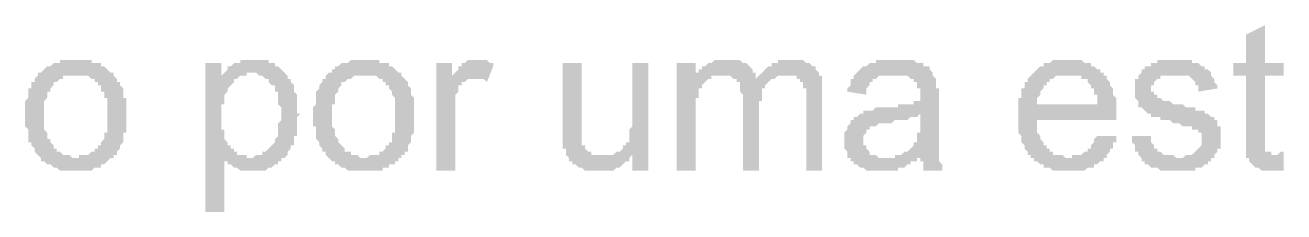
# Model space of a CAD drawing. Header units: millimetres. Extents: x 3949 to 6216, y -1987 to -943.
# Drawn here: x 5039.73 to 5059.16, y -1683.44 to -1680.56 of the extents above; entities that cross this region are included whole.
import ezdxf

# ---------------------------------------------------------------- set-up
doc = ezdxf.new("R2010")
doc.units = ezdxf.units.MM
doc.layers.add('PADRÃO DE ENTRADA', color=7, linetype='Continuous', lineweight=0)

msp = doc.modelspace()

# ---------------------------------------------------------------- hatches: boundary and pattern name
at = {"layer": 'PADRÃO DE ENTRADA', "transparency": 33554559}
for points in [[(5059.162, -1682.517), (5059.162, -1682.761), (5059.162, -1682.81), (5059.113, -1682.81), (5059.064, -1682.81), (5059.064, -1682.81), (5059.016, -1682.81), (5058.967, -1682.81), (5058.967, -1682.81), (5058.918, -1682.81), (5058.918, -1682.81), (5058.869, -1682.81), (5058.82, -1682.81), (5058.82, -1682.81), (5058.771, -1682.761), (5058.771, -1682.761), (5058.723, -1682.761), (5058.723, -1682.761), (5058.674, -1682.712), (5058.674, -1682.712), (5058.625, -1682.664), (5058.625, -1682.664), (5058.625, -1682.615), (5058.625, -1682.615), (5058.576, -1682.615), (5058.576, -1682.566), (5058.576, -1682.566), (5058.576, -1682.517), (5058.576, -1682.468), (5058.576, -1682.468), (5058.576, -1682.419), (5058.576, -1682.371), (5058.576, -1682.322), (5058.576, -1682.322), (5058.576, -1681.345), (5058.381, -1681.345), (5058.381, -1681.15), (5058.576, -1681.15), (5058.576, -1680.711), (5058.869, -1680.564), (5058.869, -1681.15), (5059.162, -1681.15), (5059.162, -1681.345), (5058.869, -1681.345), (5058.869, -1682.322), (5058.869, -1682.371), (5058.869, -1682.419), (5058.869, -1682.419), (5058.869, -1682.468), (5058.869, -1682.468), (5058.869, -1682.517), (5058.918, -1682.517), (5058.918, -1682.517), (5058.967, -1682.517), (5058.967, -1682.566), (5059.016, -1682.566), (5059.016, -1682.566), (5059.064, -1682.566), (5059.064, -1682.566), (5059.113, -1682.517), (5059.162, -1682.517)], [(5046.078, -1682.81), (5046.078, -1681.15), (5046.322, -1681.15), (5046.322, -1681.394), (5046.322, -1681.345), (5046.371, -1681.297), (5046.371, -1681.297), (5046.42, -1681.248), (5046.42, -1681.248), (5046.42, -1681.199), (5046.469, -1681.199), (5046.469, -1681.15), (5046.518, -1681.15), (5046.518, -1681.15), (5046.518, -1681.15), (5046.566, -1681.101), (5046.566, -1681.101), (5046.615, -1681.101), (5046.664, -1681.101), (5046.664, -1681.101), (5046.664, -1681.101), (5046.713, -1681.101), (5046.762, -1681.101), (5046.762, -1681.101), (5046.81, -1681.101), (5046.81, -1681.101), (5046.859, -1681.101), (5046.908, -1681.15), (5046.908, -1681.15), (5046.957, -1681.15), (5046.957, -1681.199), (5046.859, -1681.443), (5046.859, -1681.443), (5046.81, -1681.394), (5046.762, -1681.394), (5046.762, -1681.394), (5046.713, -1681.394), (5046.713, -1681.394), (5046.664, -1681.394), (5046.615, -1681.394), (5046.615, -1681.394), (5046.566, -1681.394), (5046.566, -1681.394), (5046.518, -1681.443), (5046.518, -1681.443), (5046.469, -1681.443), (5046.469, -1681.492), (5046.42, -1681.492), (5046.42, -1681.541), (5046.42, -1681.541), (5046.42, -1681.59), (5046.42, -1681.59), (5046.371, -1681.638), (5046.371, -1681.638), (5046.371, -1681.687), (5046.371, -1681.687), (5046.371, -1681.736), (5046.371, -1681.785), (5046.371, -1681.785), (5046.371, -1681.834), (5046.371, -1681.882), (5046.371, -1681.882), (5046.371, -1681.931), (5046.371, -1682.81)], [(5049.788, -1682.81), (5049.788, -1681.15), (5050.081, -1681.15), (5050.081, -1681.345), (5050.081, -1681.345), (5050.081, -1681.297), (5050.13, -1681.297), (5050.13, -1681.248), (5050.179, -1681.248), (5050.179, -1681.199), (5050.228, -1681.199), (5050.228, -1681.199), (5050.277, -1681.15), (5050.277, -1681.15), (5050.277, -1681.15), (5050.325, -1681.15), (5050.374, -1681.101), (5050.374, -1681.101), (5050.423, -1681.101), (5050.423, -1681.101), (5050.472, -1681.101), (5050.521, -1681.101), (5050.521, -1681.101), (5050.57, -1681.101), (5050.618, -1681.101), (5050.618, -1681.101), (5050.667, -1681.101), (5050.716, -1681.101), (5050.716, -1681.101), (5050.765, -1681.101), (5050.814, -1681.15), (5050.814, -1681.15), (5050.863, -1681.15), (5050.863, -1681.15), (5050.863, -1681.15), (5050.911, -1681.199), (5050.911, -1681.199), (5050.96, -1681.248), (5050.96, -1681.248), (5050.96, -1681.297), (5051.009, -1681.297), (5051.009, -1681.345), (5051.009, -1681.345), (5051.009, -1681.394), (5051.058, -1681.345), (5051.058, -1681.345), (5051.107, -1681.297), (5051.107, -1681.297), (5051.155, -1681.248), (5051.155, -1681.248), (5051.204, -1681.199), (5051.204, -1681.199), (5051.253, -1681.199), (5051.253, -1681.15), (5051.302, -1681.15), (5051.302, -1681.15), (5051.351, -1681.15), (5051.351, -1681.101), (5051.4, -1681.101), (5051.448, -1681.101), (5051.448, -1681.101), (5051.497, -1681.101), (5051.497, -1681.101), (5051.546, -1681.101), (5051.595, -1681.101), (5051.595, -1681.101), (5051.644, -1681.101), (5051.692, -1681.101), (5051.692, -1681.101), (5051.741, -1681.101), (5051.79, -1681.15), (5051.79, -1681.15), (5051.839, -1681.15), (5051.839, -1681.15), (5051.888, -1681.199), (5051.888, -1681.199), (5051.937, -1681.199), (5051.937, -1681.248), (5051.937, -1681.248), (5051.937, -1681.248), (5051.985, -1681.297), (5051.985, -1681.297), (5051.985, -1681.345), (5052.034, -1681.345), (5052.034, -1681.394), (5052.034, -1681.443), (5052.034, -1681.443), (5052.034, -1681.492), (5052.034, -1681.541), (5052.034, -1681.541), (5052.034, -1681.59), (5052.034, -1681.638), (5052.034, -1681.638), (5052.034, -1682.81), (5051.79, -1682.81), (5051.79, -1681.736), (5051.79, -1681.687), (5051.79, -1681.638), (5051.79, -1681.638), (5051.79, -1681.59), (5051.79, -1681.541), (5051.741, -1681.541), (5051.741, -1681.492), (5051.741, -1681.492), (5051.741, -1681.492), (5051.741, -1681.443), (5051.692, -1681.443), (5051.692, -1681.394), (5051.644, -1681.394), (5051.644, -1681.394), (5051.644, -1681.345), (5051.595, -1681.345), (5051.546, -1681.345), (5051.546, -1681.345), (5051.497, -1681.345), (5051.497, -1681.345), (5051.448, -1681.345), (5051.4, -1681.345), (5051.4, -1681.345), (5051.351, -1681.345), (5051.351, -1681.345), (5051.302, -1681.394), (5051.253, -1681.394), (5051.253, -1681.394), (5051.204, -1681.443), (5051.204, -1681.443), (5051.204, -1681.443), (5051.155, -1681.492), (5051.155, -1681.492), (5051.155, -1681.492), (5051.155, -1681.541), (5051.107, -1681.541), (5051.107, -1681.59), (5051.107, -1681.638), (5051.107, -1681.638), (5051.107, -1681.687), (5051.107, -1681.736), (5051.058, -1681.736), (5051.058, -1681.785), (5051.058, -1681.834), (5051.058, -1682.81), (5050.814, -1682.81), (5050.814, -1681.687), (5050.814, -1681.687), (5050.814, -1681.638), (5050.765, -1681.59), (5050.765, -1681.59), (5050.765, -1681.541), (5050.765, -1681.492), (5050.765, -1681.492), (5050.765, -1681.443), (5050.716, -1681.443), (5050.716, -1681.443), (5050.716, -1681.394), (5050.667, -1681.394), (5050.667, -1681.394), (5050.618, -1681.345), (5050.618, -1681.345), (5050.57, -1681.345), (5050.57, -1681.345), (5050.521, -1681.345), (5050.521, -1681.345), (5050.472, -1681.345), (5050.423, -1681.345), (5050.423, -1681.345), (5050.374, -1681.345), (5050.325, -1681.345), (5050.325, -1681.394), (5050.277, -1681.394), (5050.277, -1681.394), (5050.277, -1681.394), (5050.228, -1681.443), (5050.228, -1681.443), (5050.179, -1681.492), (5050.179, -1681.492), (5050.179, -1681.541), (5050.13, -1681.541), (5050.13, -1681.59), (5050.13, -1681.59), (5050.13, -1681.638), (5050.13, -1681.638), (5050.13, -1681.687), (5050.081, -1681.687), (5050.081, -1681.736), (5050.081, -1681.785), (5050.081, -1681.834), (5050.081, -1681.834), (5050.081, -1681.882), (5050.081, -1681.931), (5050.081, -1681.931), (5050.081, -1682.81)], [(5056.819, -1682.273), (5057.112, -1682.273), (5057.112, -1682.273), (5057.112, -1682.322), (5057.112, -1682.371), (5057.112, -1682.371), (5057.16, -1682.419), (5057.16, -1682.419), (5057.16, -1682.468), (5057.209, -1682.468), (5057.209, -1682.517), (5057.209, -1682.517), (5057.258, -1682.517), (5057.258, -1682.517), (5057.307, -1682.566), (5057.307, -1682.566), (5057.356, -1682.566), (5057.356, -1682.566), (5057.404, -1682.566), (5057.453, -1682.566), (5057.502, -1682.615), (5057.502, -1682.615), (5057.502, -1682.615), (5057.551, -1682.615), (5057.6, -1682.615), (5057.649, -1682.566), (5057.649, -1682.566), (5057.697, -1682.566), (5057.746, -1682.566), (5057.746, -1682.566), (5057.795, -1682.517), (5057.795, -1682.517), (5057.795, -1682.517), (5057.844, -1682.468), (5057.844, -1682.468), (5057.893, -1682.419), (5057.893, -1682.419), (5057.893, -1682.371), (5057.893, -1682.371), (5057.893, -1682.322), (5057.893, -1682.322), (5057.893, -1682.273), (5057.893, -1682.224), (5057.844, -1682.224), (5057.844, -1682.175), (5057.844, -1682.175), (5057.795, -1682.175), (5057.795, -1682.175), (5057.746, -1682.175), (5057.746, -1682.127), (5057.697, -1682.127), (5057.697, -1682.127), (5057.649, -1682.127), (5057.6, -1682.127), (5057.551, -1682.078), (5057.551, -1682.078), (5057.502, -1682.078), (5057.453, -1682.078), (5057.404, -1682.029), (5057.356, -1682.029), (5057.356, -1682.029), (5057.307, -1682.029), (5057.258, -1682.029), (5057.258, -1681.98), (5057.209, -1681.98), (5057.209, -1681.98), (5057.16, -1681.98), (5057.16, -1681.98), (5057.112, -1681.98), (5057.112, -1681.931), (5057.112, -1681.931), (5057.063, -1681.931), (5057.063, -1681.931), (5057.014, -1681.882), (5057.014, -1681.882), (5056.965, -1681.834), (5056.965, -1681.834), (5056.916, -1681.834), (5056.916, -1681.785), (5056.916, -1681.785), (5056.916, -1681.736), (5056.867, -1681.687), (5056.867, -1681.687), (5056.867, -1681.638), (5056.867, -1681.59), (5056.867, -1681.59), (5056.867, -1681.59), (5056.867, -1681.541), (5056.867, -1681.492), (5056.867, -1681.492), (5056.867, -1681.443), (5056.867, -1681.394), (5056.916, -1681.394), (5056.916, -1681.345), (5056.916, -1681.345), (5056.965, -1681.297), (5056.965, -1681.297), (5056.965, -1681.248), (5057.014, -1681.248), (5057.014, -1681.199), (5057.063, -1681.199), (5057.063, -1681.199), (5057.112, -1681.199), (5057.112, -1681.15), (5057.16, -1681.15), (5057.209, -1681.15), (5057.209, -1681.15), (5057.209, -1681.101), (5057.258, -1681.101), (5057.307, -1681.101), (5057.307, -1681.101), (5057.356, -1681.101), (5057.404, -1681.101), (5057.404, -1681.101), (5057.453, -1681.101), (5057.453, -1681.101), (5057.502, -1681.101), (5057.551, -1681.101), (5057.551, -1681.101), (5057.6, -1681.101), (5057.649, -1681.101), (5057.649, -1681.101), (5057.697, -1681.101), (5057.746, -1681.101), (5057.746, -1681.15), (5057.795, -1681.15), (5057.795, -1681.15), (5057.844, -1681.15), (5057.893, -1681.199), (5057.893, -1681.199), (5057.941, -1681.199), (5057.941, -1681.248), (5057.99, -1681.248), (5057.99, -1681.248), (5058.039, -1681.297), (5058.039, -1681.297), (5058.039, -1681.345), (5058.039, -1681.345), (5058.088, -1681.394), (5058.088, -1681.394), (5058.088, -1681.443), (5058.088, -1681.443), (5058.137, -1681.492), (5058.137, -1681.541), (5058.137, -1681.541), (5057.844, -1681.59), (5057.844, -1681.541), (5057.844, -1681.541), (5057.844, -1681.492), (5057.795, -1681.492), (5057.795, -1681.443), (5057.795, -1681.443), (5057.746, -1681.394), (5057.746, -1681.394), (5057.746, -1681.394), (5057.697, -1681.345), (5057.697, -1681.345), (5057.649, -1681.345), (5057.6, -1681.345), (5057.6, -1681.345), (5057.551, -1681.345), (5057.502, -1681.345), (5057.502, -1681.345), (5057.453, -1681.345), (5057.404, -1681.345), (5057.356, -1681.345), (5057.356, -1681.345), (5057.307, -1681.345), (5057.307, -1681.345), (5057.258, -1681.345), (5057.258, -1681.394), (5057.209, -1681.394), (5057.209, -1681.394), (5057.209, -1681.394), (5057.16, -1681.443), (5057.16, -1681.443), (5057.16, -1681.492), (5057.112, -1681.492), (5057.112, -1681.541), (5057.112, -1681.59), (5057.16, -1681.59), (5057.16, -1681.638), (5057.16, -1681.638), (5057.209, -1681.638), (5057.209, -1681.687), (5057.258, -1681.687), (5057.258, -1681.687), (5057.258, -1681.687), (5057.307, -1681.736), (5057.307, -1681.736), (5057.307, -1681.736), (5057.356, -1681.736), (5057.404, -1681.736), (5057.404, -1681.736), (5057.453, -1681.785), (5057.502, -1681.785), (5057.502, -1681.785), (5057.551, -1681.785), (5057.6, -1681.785), (5057.649, -1681.834), (5057.697, -1681.834), (5057.697, -1681.834), (5057.746, -1681.834), (5057.795, -1681.834), (5057.795, -1681.882), (5057.844, -1681.882), (5057.844, -1681.882), (5057.893, -1681.882), (5057.893, -1681.882), (5057.941, -1681.882), (5057.941, -1681.931), (5057.99, -1681.931), (5057.99, -1681.931), (5058.039, -1681.98), (5058.039, -1681.98), (5058.088, -1681.98), (5058.088, -1682.029), (5058.137, -1682.029), (5058.137, -1682.078), (5058.137, -1682.078), (5058.137, -1682.127), (5058.186, -1682.127), (5058.186, -1682.175), (5058.186, -1682.175), (5058.186, -1682.224), (5058.186, -1682.273), (5058.186, -1682.322), (5058.186, -1682.322), (5058.186, -1682.322), (5058.186, -1682.371), (5058.186, -1682.371), (5058.186, -1682.419), (5058.186, -1682.468), (5058.137, -1682.468), (5058.137, -1682.517), (5058.137, -1682.517), (5058.088, -1682.566), (5058.088, -1682.566), (5058.088, -1682.615), (5058.039, -1682.615), (5058.039, -1682.664), (5057.99, -1682.664), (5057.99, -1682.712), (5057.941, -1682.712), (5057.941, -1682.712), (5057.893, -1682.761), (5057.893, -1682.761), (5057.844, -1682.761), (5057.795, -1682.761), (5057.795, -1682.81), (5057.746, -1682.81), (5057.746, -1682.81), (5057.697, -1682.81), (5057.649, -1682.81), (5057.649, -1682.81), (5057.6, -1682.81), (5057.551, -1682.81), (5057.551, -1682.81), (5057.502, -1682.81), (5057.502, -1682.81), (5057.453, -1682.81), (5057.404, -1682.81), (5057.356, -1682.81), (5057.356, -1682.81), (5057.307, -1682.81), (5057.258, -1682.81), (5057.258, -1682.81), (5057.209, -1682.761), (5057.209, -1682.761), (5057.16, -1682.761), (5057.112, -1682.761), (5057.112, -1682.761), (5057.063, -1682.712), (5057.063, -1682.712), (5057.063, -1682.712), (5057.014, -1682.712), (5057.014, -1682.664), (5056.965, -1682.664), (5056.965, -1682.615), (5056.965, -1682.615), (5056.916, -1682.566), (5056.916, -1682.566), (5056.916, -1682.517), (5056.867, -1682.517), (5056.867, -1682.468), (5056.867, -1682.468), (5056.867, -1682.419), (5056.819, -1682.371), (5056.819, -1682.371), (5056.819, -1682.322), (5056.819, -1682.273)], [(5049.105, -1682.81), (5049.105, -1682.566), (5049.105, -1682.566), (5049.056, -1682.615), (5049.056, -1682.615), (5049.056, -1682.664), (5049.007, -1682.664), (5049.007, -1682.664), (5048.959, -1682.712), (5048.959, -1682.712), (5048.91, -1682.761), (5048.91, -1682.761), (5048.861, -1682.761), (5048.861, -1682.761), (5048.812, -1682.81), (5048.763, -1682.81), (5048.763, -1682.81), (5048.714, -1682.81), (5048.714, -1682.81), (5048.666, -1682.81), (5048.617, -1682.81), (5048.617, -1682.81), (5048.568, -1682.81), (5048.568, -1682.81), (5048.519, -1682.81), (5048.47, -1682.81), (5048.47, -1682.81), (5048.422, -1682.81), (5048.422, -1682.81), (5048.373, -1682.81), (5048.324, -1682.761), (5048.324, -1682.761), (5048.275, -1682.761), (5048.275, -1682.761), (5048.226, -1682.712), (5048.177, -1682.712), (5048.177, -1682.664), (5048.177, -1682.664), (5048.129, -1682.664), (5048.129, -1682.615), (5048.129, -1682.615), (5048.08, -1682.566), (5048.08, -1682.566), (5048.08, -1682.517), (5048.08, -1682.468), (5048.031, -1682.468), (5048.031, -1682.419), (5048.031, -1682.419), (5048.031, -1682.419), (5048.031, -1682.371), (5048.031, -1682.322), (5048.031, -1682.322), (5048.031, -1682.273), (5048.031, -1682.224), (5048.031, -1682.224), (5048.031, -1682.175), (5048.031, -1682.175), (5048.031, -1681.15), (5048.324, -1681.15), (5048.324, -1682.029), (5048.324, -1682.078), (5048.324, -1682.127), (5048.324, -1682.175), (5048.324, -1682.224), (5048.324, -1682.224), (5048.324, -1682.273), (5048.324, -1682.322), (5048.324, -1682.322), (5048.324, -1682.322), (5048.324, -1682.322), (5048.324, -1682.371), (5048.324, -1682.419), (5048.373, -1682.419), (5048.373, -1682.468), (5048.373, -1682.468), (5048.422, -1682.517), (5048.422, -1682.517), (5048.47, -1682.517), (5048.47, -1682.566), (5048.519, -1682.566), (5048.519, -1682.566), (5048.568, -1682.566), (5048.617, -1682.566), (5048.617, -1682.566), (5048.666, -1682.566), (5048.666, -1682.566), (5048.714, -1682.566), (5048.763, -1682.566), (5048.763, -1682.566), (5048.812, -1682.566), (5048.812, -1682.566), (5048.861, -1682.517), (5048.861, -1682.517), (5048.91, -1682.517), (5048.959, -1682.468), (5048.959, -1682.468), (5048.959, -1682.419), (5049.007, -1682.419), (5049.007, -1682.371), (5049.056, -1682.371), (5049.056, -1682.322), (5049.056, -1682.322), (5049.056, -1682.273), (5049.056, -1682.273), (5049.056, -1682.224), (5049.056, -1682.224), (5049.056, -1682.175), (5049.105, -1682.127), (5049.105, -1682.127), (5049.105, -1682.078), (5049.105, -1682.029), (5049.105, -1682.029), (5049.105, -1681.15), (5049.349, -1681.15), (5049.349, -1682.81)]]:
    msp.add_hatch(color=7, dxfattribs=at).paths.add_polyline_path(points)
h = msp.add_hatch(color=7, dxfattribs=at)
h.paths.add_polyline_path([(5039.731, -1681.98), (5039.731, -1681.931), (5039.731, -1681.882), (5039.731, -1681.834), (5039.731, -1681.834), (5039.731, -1681.785), (5039.731, -1681.736), (5039.78, -1681.687), (5039.78, -1681.687), (5039.78, -1681.638), (5039.78, -1681.638), (5039.78, -1681.59), (5039.78, -1681.541), (5039.829, -1681.541), (5039.829, -1681.492), (5039.829, -1681.492), (5039.829, -1681.443), (5039.878, -1681.443), (5039.878, -1681.394), (5039.878, -1681.394), (5039.927, -1681.345), (5039.927, -1681.345), (5039.927, -1681.297), (5039.976, -1681.297), (5039.976, -1681.297), (5039.976, -1681.297), (5040.024, -1681.248), (5040.024, -1681.248), (5040.073, -1681.199), (5040.073, -1681.199), (5040.122, -1681.199), (5040.171, -1681.15), (5040.171, -1681.15), (5040.22, -1681.15), (5040.22, -1681.15), (5040.268, -1681.15), (5040.268, -1681.101), (5040.317, -1681.101), (5040.366, -1681.101), (5040.366, -1681.101), (5040.415, -1681.101), (5040.464, -1681.101), (5040.464, -1681.101), (5040.513, -1681.101), (5040.513, -1681.101), (5040.561, -1681.101), (5040.561, -1681.101), (5040.61, -1681.101), (5040.659, -1681.101), (5040.659, -1681.101), (5040.708, -1681.101), (5040.757, -1681.101), (5040.757, -1681.15), (5040.806, -1681.15), (5040.854, -1681.15), (5040.854, -1681.15), (5040.903, -1681.15), (5040.903, -1681.199), (5040.952, -1681.199), (5040.952, -1681.199), (5041.001, -1681.248), (5041.001, -1681.248), (5041.05, -1681.297), (5041.05, -1681.297), (5041.098, -1681.297), (5041.098, -1681.345), (5041.098, -1681.345), (5041.147, -1681.394), (5041.147, -1681.394), (5041.147, -1681.443), (5041.196, -1681.443), (5041.196, -1681.492), (5041.196, -1681.492), (5041.245, -1681.541), (5041.245, -1681.541), (5041.245, -1681.59), (5041.245, -1681.638), (5041.245, -1681.638), (5041.245, -1681.687), (5041.294, -1681.687), (5041.294, -1681.736), (5041.294, -1681.785), (5041.294, -1681.785), (5041.294, -1681.834), (5041.294, -1681.882), (5041.294, -1681.931), (5041.294, -1681.931), (5041.294, -1681.98), (5041.294, -1682.029), (5041.294, -1682.029), (5041.294, -1682.078), (5041.294, -1682.127), (5041.294, -1682.175), (5041.294, -1682.175), (5041.294, -1682.224), (5041.245, -1682.224), (5041.245, -1682.273), (5041.245, -1682.322), (5041.245, -1682.322), (5041.245, -1682.371), (5041.245, -1682.371), (5041.196, -1682.419), (5041.196, -1682.419), (5041.196, -1682.419), (5041.196, -1682.468), (5041.147, -1682.517), (5041.147, -1682.517), (5041.147, -1682.566), (5041.098, -1682.566), (5041.098, -1682.615), (5041.05, -1682.615), (5041.05, -1682.615), (5041.001, -1682.664), (5041.001, -1682.664), (5040.952, -1682.712), (5040.952, -1682.712), (5040.903, -1682.712), (5040.903, -1682.761), (5040.854, -1682.761), (5040.854, -1682.761), (5040.806, -1682.761), (5040.757, -1682.81), (5040.757, -1682.81), (5040.708, -1682.81), (5040.659, -1682.81), (5040.659, -1682.81), (5040.61, -1682.81), (5040.61, -1682.81), (5040.561, -1682.81), (5040.513, -1682.81), (5040.513, -1682.81), (5040.464, -1682.81), (5040.464, -1682.81), (5040.415, -1682.81), (5040.366, -1682.81), (5040.366, -1682.81), (5040.317, -1682.81), (5040.268, -1682.81), (5040.268, -1682.81), (5040.22, -1682.761), (5040.22, -1682.761), (5040.171, -1682.761), (5040.171, -1682.761), (5040.122, -1682.712), (5040.073, -1682.712), (5040.073, -1682.712), (5040.024, -1682.664), (5040.024, -1682.664), (5039.976, -1682.664), (5039.976, -1682.615), (5039.976, -1682.615), (5039.927, -1682.566), (5039.927, -1682.566), (5039.878, -1682.517), (5039.878, -1682.517), (5039.878, -1682.468), (5039.878, -1682.468), (5039.829, -1682.419), (5039.829, -1682.419), (5039.829, -1682.371), (5039.78, -1682.371), (5039.78, -1682.322), (5039.78, -1682.322), (5039.78, -1682.273), (5039.78, -1682.224), (5039.78, -1682.224), (5039.78, -1682.175), (5039.731, -1682.127), (5039.731, -1682.127), (5039.731, -1682.078), (5039.731, -1682.029), (5039.731, -1682.029), (5039.731, -1681.98), (5039.731, -1681.98)], flags=0)
h.paths.add_polyline_path([(5040.024, -1681.98), (5040.024, -1681.98), (5040.024, -1682.029), (5040.024, -1682.078), (5040.024, -1682.127), (5040.024, -1682.127), (5040.024, -1682.175), (5040.073, -1682.224), (5040.073, -1682.224), (5040.073, -1682.273), (5040.073, -1682.273), (5040.073, -1682.322), (5040.122, -1682.322), (5040.122, -1682.371), (5040.122, -1682.371), (5040.171, -1682.419), (5040.171, -1682.419), (5040.171, -1682.419), (5040.171, -1682.468), (5040.22, -1682.468), (5040.22, -1682.517), (5040.268, -1682.517), (5040.268, -1682.517), (5040.317, -1682.566), (5040.317, -1682.566), (5040.366, -1682.566), (5040.415, -1682.566), (5040.415, -1682.566), (5040.464, -1682.615), (5040.513, -1682.615), (5040.513, -1682.615), (5040.561, -1682.615), (5040.561, -1682.566), (5040.61, -1682.566), (5040.659, -1682.566), (5040.659, -1682.566), (5040.708, -1682.566), (5040.708, -1682.566), (5040.757, -1682.517), (5040.757, -1682.517), (5040.806, -1682.517), (5040.806, -1682.468), (5040.854, -1682.468), (5040.854, -1682.419), (5040.903, -1682.419), (5040.903, -1682.371), (5040.903, -1682.371), (5040.903, -1682.371), (5040.952, -1682.322), (5040.952, -1682.273), (5040.952, -1682.273), (5040.952, -1682.224), (5041.001, -1682.224), (5041.001, -1682.175), (5041.001, -1682.127), (5041.001, -1682.127), (5041.001, -1682.078), (5041.001, -1682.029), (5041.001, -1681.98), (5041.001, -1681.98), (5041.001, -1681.931), (5041.001, -1681.931), (5041.001, -1681.882), (5041.001, -1681.834), (5041.001, -1681.785), (5041.001, -1681.785), (5041.001, -1681.736), (5041.001, -1681.687), (5040.952, -1681.687), (5040.952, -1681.638), (5040.952, -1681.638), (5040.952, -1681.59), (5040.903, -1681.59), (5040.903, -1681.541), (5040.903, -1681.541), (5040.903, -1681.492), (5040.854, -1681.492), (5040.854, -1681.443), (5040.806, -1681.443), (5040.806, -1681.394), (5040.757, -1681.394), (5040.757, -1681.394), (5040.708, -1681.345), (5040.708, -1681.345), (5040.659, -1681.345), (5040.61, -1681.345), (5040.61, -1681.345), (5040.561, -1681.345), (5040.561, -1681.345), (5040.513, -1681.345), (5040.464, -1681.345), (5040.464, -1681.345), (5040.415, -1681.345), (5040.415, -1681.345), (5040.366, -1681.345), (5040.317, -1681.345), (5040.317, -1681.394), (5040.268, -1681.394), (5040.268, -1681.394), (5040.22, -1681.443), (5040.22, -1681.443), (5040.171, -1681.443), (5040.171, -1681.492), (5040.171, -1681.492), (5040.122, -1681.541), (5040.122, -1681.541), (5040.122, -1681.59), (5040.073, -1681.59), (5040.073, -1681.638), (5040.073, -1681.638), (5040.073, -1681.687), (5040.073, -1681.687), (5040.024, -1681.736), (5040.024, -1681.785), (5040.024, -1681.785), (5040.024, -1681.834), (5040.024, -1681.882), (5040.024, -1681.931), (5040.024, -1681.931), (5040.024, -1681.98)], flags=0)
h = msp.add_hatch(color=7, dxfattribs=at)
h.paths.add_polyline_path([(5042.514, -1683.445), (5042.514, -1681.15), (5042.758, -1681.15), (5042.758, -1681.345), (5042.807, -1681.297), (5042.807, -1681.297), (5042.856, -1681.248), (5042.856, -1681.248), (5042.856, -1681.199), (5042.905, -1681.199), (5042.905, -1681.199), (5042.954, -1681.15), (5042.954, -1681.15), (5043.002, -1681.15), (5043.051, -1681.15), (5043.051, -1681.101), (5043.1, -1681.101), (5043.1, -1681.101), (5043.149, -1681.101), (5043.198, -1681.101), (5043.198, -1681.101), (5043.247, -1681.101), (5043.247, -1681.101), (5043.295, -1681.101), (5043.295, -1681.101), (5043.344, -1681.101), (5043.393, -1681.101), (5043.393, -1681.101), (5043.442, -1681.101), (5043.491, -1681.101), (5043.491, -1681.15), (5043.539, -1681.15), (5043.539, -1681.15), (5043.588, -1681.15), (5043.588, -1681.199), (5043.637, -1681.199), (5043.637, -1681.199), (5043.686, -1681.248), (5043.686, -1681.248), (5043.735, -1681.297), (5043.735, -1681.297), (5043.784, -1681.345), (5043.784, -1681.345), (5043.784, -1681.394), (5043.832, -1681.394), (5043.832, -1681.443), (5043.832, -1681.443), (5043.881, -1681.492), (5043.881, -1681.492), (5043.881, -1681.541), (5043.881, -1681.59), (5043.881, -1681.59), (5043.93, -1681.638), (5043.93, -1681.638), (5043.93, -1681.687), (5043.93, -1681.736), (5043.93, -1681.736), (5043.93, -1681.785), (5043.93, -1681.834), (5043.93, -1681.834), (5043.93, -1681.882), (5043.93, -1681.931), (5043.979, -1681.931), (5043.979, -1681.931), (5043.93, -1681.98), (5043.93, -1682.029), (5043.93, -1682.029), (5043.93, -1682.078), (5043.93, -1682.127), (5043.93, -1682.127), (5043.93, -1682.175), (5043.93, -1682.224), (5043.93, -1682.224), (5043.93, -1682.273), (5043.881, -1682.273), (5043.881, -1682.322), (5043.881, -1682.371), (5043.881, -1682.371), (5043.881, -1682.419), (5043.832, -1682.419), (5043.832, -1682.468), (5043.832, -1682.468), (5043.784, -1682.517), (5043.784, -1682.566), (5043.784, -1682.566), (5043.735, -1682.615), (5043.735, -1682.615), (5043.686, -1682.615), (5043.686, -1682.664), (5043.637, -1682.664), (5043.637, -1682.712), (5043.588, -1682.712), (5043.588, -1682.712), (5043.588, -1682.712), (5043.539, -1682.761), (5043.491, -1682.761), (5043.491, -1682.761), (5043.442, -1682.81), (5043.442, -1682.81), (5043.393, -1682.81), (5043.344, -1682.81), (5043.344, -1682.81), (5043.295, -1682.81), (5043.247, -1682.81), (5043.247, -1682.81), (5043.247, -1682.81), (5043.198, -1682.81), (5043.149, -1682.81), (5043.149, -1682.81), (5043.1, -1682.81), (5043.051, -1682.81), (5043.051, -1682.81), (5043.002, -1682.761), (5043.002, -1682.761), (5043.002, -1682.761), (5042.954, -1682.761), (5042.905, -1682.712), (5042.905, -1682.712), (5042.856, -1682.712), (5042.856, -1682.664), (5042.807, -1682.664), (5042.807, -1682.615), (5042.807, -1682.615), (5042.807, -1683.445)], flags=0)
h.paths.add_polyline_path([(5042.758, -1681.98), (5042.758, -1682.029), (5042.758, -1682.029), (5042.758, -1682.078), (5042.758, -1682.127), (5042.758, -1682.175), (5042.807, -1682.175), (5042.807, -1682.224), (5042.807, -1682.224), (5042.807, -1682.273), (5042.807, -1682.322), (5042.807, -1682.322), (5042.856, -1682.371), (5042.856, -1682.371), (5042.856, -1682.419), (5042.905, -1682.419), (5042.905, -1682.419), (5042.905, -1682.468), (5042.954, -1682.468), (5042.954, -1682.517), (5043.002, -1682.517), (5043.002, -1682.566), (5043.051, -1682.566), (5043.051, -1682.566), (5043.1, -1682.566), (5043.149, -1682.566), (5043.149, -1682.615), (5043.198, -1682.615), (5043.198, -1682.615), (5043.247, -1682.615), (5043.295, -1682.566), (5043.295, -1682.566), (5043.344, -1682.566), (5043.344, -1682.566), (5043.393, -1682.566), (5043.393, -1682.517), (5043.442, -1682.517), (5043.442, -1682.517), (5043.491, -1682.468), (5043.491, -1682.468), (5043.539, -1682.419), (5043.539, -1682.419), (5043.588, -1682.371), (5043.588, -1682.371), (5043.588, -1682.371), (5043.588, -1682.322), (5043.637, -1682.273), (5043.637, -1682.273), (5043.637, -1682.224), (5043.637, -1682.224), (5043.637, -1682.175), (5043.637, -1682.127), (5043.637, -1682.127), (5043.637, -1682.078), (5043.686, -1682.029), (5043.686, -1681.98), (5043.686, -1681.98), (5043.686, -1681.931), (5043.686, -1681.882), (5043.686, -1681.882), (5043.686, -1681.834), (5043.637, -1681.785), (5043.637, -1681.785), (5043.637, -1681.736), (5043.637, -1681.687), (5043.637, -1681.687), (5043.637, -1681.638), (5043.637, -1681.59), (5043.588, -1681.59), (5043.588, -1681.541), (5043.588, -1681.541), (5043.588, -1681.492), (5043.539, -1681.492), (5043.539, -1681.492), (5043.491, -1681.443), (5043.491, -1681.443), (5043.491, -1681.394), (5043.442, -1681.394), (5043.393, -1681.345), (5043.393, -1681.345), (5043.344, -1681.345), (5043.344, -1681.345), (5043.295, -1681.297), (5043.295, -1681.297), (5043.247, -1681.297), (5043.247, -1681.297), (5043.198, -1681.297), (5043.149, -1681.297), (5043.149, -1681.345), (5043.1, -1681.345), (5043.1, -1681.345), (5043.051, -1681.345), (5043.051, -1681.345), (5043.002, -1681.394), (5042.954, -1681.394), (5042.954, -1681.443), (5042.954, -1681.443), (5042.905, -1681.492), (5042.905, -1681.492), (5042.856, -1681.541), (5042.856, -1681.541), (5042.856, -1681.59), (5042.856, -1681.59), (5042.807, -1681.638), (5042.807, -1681.638), (5042.807, -1681.687), (5042.807, -1681.687), (5042.807, -1681.736), (5042.807, -1681.785), (5042.758, -1681.785), (5042.758, -1681.834), (5042.758, -1681.882), (5042.758, -1681.931), (5042.758, -1681.931), (5042.758, -1681.98)], flags=0)
h = msp.add_hatch(color=7, dxfattribs=at)
h.paths.add_polyline_path([(5044.174, -1681.98), (5044.174, -1681.931), (5044.174, -1681.882), (5044.174, -1681.834), (5044.174, -1681.834), (5044.223, -1681.785), (5044.223, -1681.736), (5044.223, -1681.687), (5044.223, -1681.687), (5044.223, -1681.638), (5044.223, -1681.638), (5044.223, -1681.59), (5044.272, -1681.541), (5044.272, -1681.541), (5044.272, -1681.492), (5044.272, -1681.492), (5044.321, -1681.443), (5044.321, -1681.443), (5044.321, -1681.394), (5044.369, -1681.394), (5044.369, -1681.345), (5044.369, -1681.345), (5044.418, -1681.297), (5044.418, -1681.297), (5044.418, -1681.297), (5044.467, -1681.297), (5044.467, -1681.248), (5044.516, -1681.248), (5044.516, -1681.199), (5044.565, -1681.199), (5044.565, -1681.199), (5044.614, -1681.15), (5044.614, -1681.15), (5044.662, -1681.15), (5044.662, -1681.15), (5044.711, -1681.15), (5044.76, -1681.101), (5044.76, -1681.101), (5044.809, -1681.101), (5044.858, -1681.101), (5044.858, -1681.101), (5044.906, -1681.101), (5044.955, -1681.101), (5044.955, -1681.101), (5044.955, -1681.101), (5045.004, -1681.101), (5045.053, -1681.101), (5045.053, -1681.101), (5045.102, -1681.101), (5045.151, -1681.101), (5045.151, -1681.101), (5045.199, -1681.101), (5045.199, -1681.15), (5045.248, -1681.15), (5045.297, -1681.15), (5045.297, -1681.15), (5045.346, -1681.15), (5045.346, -1681.199), (5045.395, -1681.199), (5045.395, -1681.199), (5045.443, -1681.248), (5045.443, -1681.248), (5045.492, -1681.297), (5045.492, -1681.297), (5045.541, -1681.297), (5045.541, -1681.345), (5045.541, -1681.345), (5045.59, -1681.394), (5045.59, -1681.394), (5045.639, -1681.443), (5045.639, -1681.443), (5045.639, -1681.492), (5045.639, -1681.492), (5045.688, -1681.541), (5045.688, -1681.541), (5045.688, -1681.59), (5045.688, -1681.638), (5045.688, -1681.638), (5045.736, -1681.687), (5045.736, -1681.687), (5045.736, -1681.736), (5045.736, -1681.785), (5045.736, -1681.785), (5045.736, -1681.834), (5045.736, -1681.882), (5045.736, -1681.931), (5045.736, -1681.931), (5045.736, -1681.98), (5045.736, -1682.029), (5045.736, -1682.029), (5045.736, -1682.078), (5045.736, -1682.127), (5045.736, -1682.175), (5045.736, -1682.175), (5045.736, -1682.224), (5045.736, -1682.224), (5045.688, -1682.273), (5045.688, -1682.322), (5045.688, -1682.322), (5045.688, -1682.371), (5045.688, -1682.371), (5045.639, -1682.419), (5045.639, -1682.419), (5045.639, -1682.419), (5045.639, -1682.468), (5045.639, -1682.517), (5045.59, -1682.517), (5045.59, -1682.566), (5045.541, -1682.566), (5045.541, -1682.615), (5045.541, -1682.615), (5045.492, -1682.615), (5045.492, -1682.664), (5045.443, -1682.664), (5045.443, -1682.712), (5045.395, -1682.712), (5045.346, -1682.712), (5045.346, -1682.761), (5045.297, -1682.761), (5045.297, -1682.761), (5045.248, -1682.761), (5045.248, -1682.81), (5045.199, -1682.81), (5045.151, -1682.81), (5045.151, -1682.81), (5045.102, -1682.81), (5045.053, -1682.81), (5045.053, -1682.81), (5045.004, -1682.81), (5044.955, -1682.81), (5044.955, -1682.81), (5044.955, -1682.81), (5044.906, -1682.81), (5044.858, -1682.81), (5044.809, -1682.81), (5044.809, -1682.81), (5044.76, -1682.81), (5044.76, -1682.81), (5044.711, -1682.81), (5044.662, -1682.761), (5044.662, -1682.761), (5044.614, -1682.761), (5044.614, -1682.761), (5044.565, -1682.712), (5044.565, -1682.712), (5044.516, -1682.712), (5044.516, -1682.664), (5044.467, -1682.664), (5044.467, -1682.664), (5044.418, -1682.615), (5044.418, -1682.615), (5044.369, -1682.566), (5044.369, -1682.566), (5044.369, -1682.517), (5044.321, -1682.517), (5044.321, -1682.468), (5044.321, -1682.468), (5044.272, -1682.419), (5044.272, -1682.419), (5044.272, -1682.371), (5044.272, -1682.371), (5044.223, -1682.322), (5044.223, -1682.322), (5044.223, -1682.273), (5044.223, -1682.224), (5044.223, -1682.224), (5044.223, -1682.175), (5044.223, -1682.127), (5044.174, -1682.127), (5044.174, -1682.078), (5044.174, -1682.029), (5044.174, -1682.029), (5044.174, -1681.98), (5044.174, -1681.98)], flags=0)
h.paths.add_polyline_path([(5044.467, -1681.98), (5044.467, -1681.98), (5044.467, -1682.029), (5044.467, -1682.078), (5044.467, -1682.127), (5044.467, -1682.127), (5044.516, -1682.175), (5044.516, -1682.224), (5044.516, -1682.224), (5044.516, -1682.273), (5044.516, -1682.273), (5044.565, -1682.322), (5044.565, -1682.322), (5044.565, -1682.371), (5044.565, -1682.371), (5044.614, -1682.419), (5044.614, -1682.419), (5044.614, -1682.419), (5044.662, -1682.468), (5044.662, -1682.468), (5044.662, -1682.517), (5044.711, -1682.517), (5044.76, -1682.517), (5044.76, -1682.566), (5044.809, -1682.566), (5044.809, -1682.566), (5044.858, -1682.566), (5044.858, -1682.566), (5044.906, -1682.615), (5044.955, -1682.615), (5044.955, -1682.615), (5045.004, -1682.615), (5045.053, -1682.566), (5045.053, -1682.566), (5045.102, -1682.566), (5045.102, -1682.566), (5045.151, -1682.566), (5045.199, -1682.566), (5045.199, -1682.517), (5045.248, -1682.517), (5045.248, -1682.517), (5045.297, -1682.468), (5045.297, -1682.468), (5045.297, -1682.419), (5045.346, -1682.419), (5045.346, -1682.371), (5045.346, -1682.371), (5045.395, -1682.371), (5045.395, -1682.322), (5045.395, -1682.273), (5045.395, -1682.273), (5045.395, -1682.224), (5045.443, -1682.224), (5045.443, -1682.175), (5045.443, -1682.127), (5045.443, -1682.127), (5045.443, -1682.078), (5045.443, -1682.029), (5045.443, -1681.98), (5045.443, -1681.98), (5045.443, -1681.931), (5045.443, -1681.931), (5045.443, -1681.882), (5045.443, -1681.834), (5045.443, -1681.785), (5045.443, -1681.785), (5045.443, -1681.736), (5045.443, -1681.687), (5045.443, -1681.687), (5045.395, -1681.638), (5045.395, -1681.638), (5045.395, -1681.59), (5045.395, -1681.59), (5045.346, -1681.541), (5045.346, -1681.541), (5045.346, -1681.492), (5045.297, -1681.492), (5045.297, -1681.443), (5045.248, -1681.443), (5045.248, -1681.394), (5045.199, -1681.394), (5045.199, -1681.394), (5045.151, -1681.345), (5045.151, -1681.345), (5045.102, -1681.345), (5045.102, -1681.345), (5045.053, -1681.345), (5045.004, -1681.345), (5045.004, -1681.345), (5044.955, -1681.345), (5044.955, -1681.345), (5044.906, -1681.345), (5044.858, -1681.345), (5044.858, -1681.345), (5044.809, -1681.345), (5044.809, -1681.345), (5044.76, -1681.394), (5044.711, -1681.394), (5044.711, -1681.394), (5044.662, -1681.443), (5044.662, -1681.443), (5044.614, -1681.443), (5044.614, -1681.492), (5044.614, -1681.492), (5044.565, -1681.541), (5044.565, -1681.541), (5044.565, -1681.59), (5044.565, -1681.59), (5044.516, -1681.638), (5044.516, -1681.638), (5044.516, -1681.687), (5044.516, -1681.687), (5044.516, -1681.736), (5044.516, -1681.785), (5044.467, -1681.785), (5044.467, -1681.834), (5044.467, -1681.882), (5044.467, -1681.931), (5044.467, -1681.931), (5044.467, -1681.98)], flags=0)
h = msp.add_hatch(color=7, dxfattribs=at)
h.paths.add_polyline_path([(5053.548, -1682.566), (5053.548, -1682.615), (5053.499, -1682.615), (5053.499, -1682.664), (5053.45, -1682.664), (5053.401, -1682.664), (5053.401, -1682.712), (5053.352, -1682.712), (5053.352, -1682.712), (5053.304, -1682.761), (5053.304, -1682.761), (5053.255, -1682.761), (5053.255, -1682.761), (5053.206, -1682.761), (5053.206, -1682.81), (5053.157, -1682.81), (5053.157, -1682.81), (5053.108, -1682.81), (5053.059, -1682.81), (5053.059, -1682.81), (5053.011, -1682.81), (5052.962, -1682.81), (5052.962, -1682.81), (5052.913, -1682.81), (5052.864, -1682.81), (5052.815, -1682.81), (5052.815, -1682.81), (5052.767, -1682.81), (5052.718, -1682.81), (5052.718, -1682.81), (5052.669, -1682.761), (5052.669, -1682.761), (5052.62, -1682.761), (5052.62, -1682.761), (5052.571, -1682.712), (5052.571, -1682.712), (5052.522, -1682.712), (5052.522, -1682.712), (5052.522, -1682.664), (5052.474, -1682.664), (5052.474, -1682.615), (5052.425, -1682.615), (5052.425, -1682.566), (5052.425, -1682.566), (5052.425, -1682.517), (5052.376, -1682.468), (5052.376, -1682.468), (5052.376, -1682.419), (5052.376, -1682.371), (5052.376, -1682.371), (5052.376, -1682.371), (5052.376, -1682.322), (5052.376, -1682.273), (5052.376, -1682.273), (5052.376, -1682.224), (5052.425, -1682.175), (5052.425, -1682.175), (5052.425, -1682.127), (5052.425, -1682.127), (5052.474, -1682.078), (5052.474, -1682.078), (5052.474, -1682.029), (5052.522, -1682.029), (5052.522, -1681.98), (5052.571, -1681.98), (5052.571, -1681.98), (5052.62, -1681.931), (5052.62, -1681.931), (5052.669, -1681.931), (5052.669, -1681.882), (5052.718, -1681.882), (5052.767, -1681.882), (5052.767, -1681.882), (5052.815, -1681.882), (5052.815, -1681.882), (5052.864, -1681.834), (5052.913, -1681.834), (5052.913, -1681.834), (5052.962, -1681.834), (5053.011, -1681.834), (5053.011, -1681.834), (5053.059, -1681.834), (5053.108, -1681.834), (5053.157, -1681.834), (5053.206, -1681.834), (5053.206, -1681.785), (5053.255, -1681.785), (5053.304, -1681.785), (5053.352, -1681.785), (5053.352, -1681.785), (5053.401, -1681.785), (5053.401, -1681.785), (5053.45, -1681.785), (5053.45, -1681.736), (5053.499, -1681.736), (5053.499, -1681.736), (5053.548, -1681.736), (5053.548, -1681.687), (5053.548, -1681.687), (5053.548, -1681.638), (5053.548, -1681.638), (5053.548, -1681.59), (5053.548, -1681.541), (5053.499, -1681.541), (5053.499, -1681.492), (5053.499, -1681.492), (5053.499, -1681.443), (5053.45, -1681.443), (5053.45, -1681.443), (5053.45, -1681.394), (5053.401, -1681.394), (5053.401, -1681.394), (5053.352, -1681.345), (5053.352, -1681.345), (5053.304, -1681.345), (5053.255, -1681.345), (5053.255, -1681.345), (5053.206, -1681.345), (5053.157, -1681.345), (5053.157, -1681.345), (5053.108, -1681.345), (5053.059, -1681.345), (5053.011, -1681.345), (5053.011, -1681.345), (5052.962, -1681.345), (5052.913, -1681.345), (5052.913, -1681.345), (5052.864, -1681.394), (5052.864, -1681.394), (5052.864, -1681.394), (5052.815, -1681.394), (5052.815, -1681.443), (5052.767, -1681.443), (5052.767, -1681.492), (5052.767, -1681.492), (5052.718, -1681.541), (5052.718, -1681.541), (5052.718, -1681.59), (5052.718, -1681.638), (5052.718, -1681.638), (5052.425, -1681.59), (5052.425, -1681.59), (5052.425, -1681.541), (5052.474, -1681.492), (5052.474, -1681.492), (5052.474, -1681.443), (5052.474, -1681.394), (5052.522, -1681.394), (5052.522, -1681.345), (5052.522, -1681.345), (5052.571, -1681.297), (5052.571, -1681.297), (5052.571, -1681.297), (5052.62, -1681.248), (5052.62, -1681.248), (5052.669, -1681.199), (5052.669, -1681.199), (5052.718, -1681.199), (5052.767, -1681.15), (5052.767, -1681.15), (5052.815, -1681.15), (5052.815, -1681.15), (5052.864, -1681.15), (5052.864, -1681.101), (5052.913, -1681.101), (5052.962, -1681.101), (5052.962, -1681.101), (5053.011, -1681.101), (5053.059, -1681.101), (5053.059, -1681.101), (5053.108, -1681.101), (5053.157, -1681.101), (5053.157, -1681.101), (5053.206, -1681.101), (5053.255, -1681.101), (5053.304, -1681.101), (5053.304, -1681.101), (5053.352, -1681.101), (5053.401, -1681.101), (5053.401, -1681.101), (5053.45, -1681.101), (5053.45, -1681.101), (5053.499, -1681.15), (5053.499, -1681.15), (5053.548, -1681.15), (5053.596, -1681.15), (5053.596, -1681.199), (5053.645, -1681.199), (5053.694, -1681.199), (5053.694, -1681.248), (5053.694, -1681.248), (5053.694, -1681.248), (5053.743, -1681.297), (5053.743, -1681.297), (5053.743, -1681.345), (5053.792, -1681.394), (5053.792, -1681.394), (5053.792, -1681.443), (5053.792, -1681.443), (5053.792, -1681.492), (5053.792, -1681.492), (5053.792, -1681.541), (5053.841, -1681.541), (5053.841, -1681.59), (5053.841, -1681.638), (5053.841, -1681.687), (5053.841, -1681.736), (5053.841, -1681.736), (5053.841, -1682.078), (5053.841, -1682.127), (5053.841, -1682.175), (5053.841, -1682.224), (5053.841, -1682.273), (5053.841, -1682.322), (5053.841, -1682.371), (5053.841, -1682.371), (5053.841, -1682.419), (5053.841, -1682.468), (5053.841, -1682.468), (5053.841, -1682.517), (5053.841, -1682.517), (5053.841, -1682.566), (5053.841, -1682.566), (5053.841, -1682.566), (5053.841, -1682.566), (5053.841, -1682.615), (5053.841, -1682.664), (5053.841, -1682.664), (5053.889, -1682.712), (5053.889, -1682.761), (5053.889, -1682.761), (5053.889, -1682.81), (5053.596, -1682.81), (5053.596, -1682.761), (5053.596, -1682.712), (5053.596, -1682.712), (5053.596, -1682.664), (5053.548, -1682.664), (5053.548, -1682.615), (5053.548, -1682.566)], flags=0)
h.paths.add_polyline_path([(5053.548, -1681.931), (5053.499, -1681.98), (5053.499, -1681.98), (5053.45, -1681.98), (5053.45, -1681.98), (5053.401, -1681.98), (5053.401, -1681.98), (5053.352, -1682.029), (5053.304, -1682.029), (5053.304, -1682.029), (5053.255, -1682.029), (5053.206, -1682.029), (5053.206, -1682.029), (5053.157, -1682.029), (5053.108, -1682.078), (5053.059, -1682.078), (5053.011, -1682.078), (5053.011, -1682.078), (5052.962, -1682.078), (5052.913, -1682.078), (5052.913, -1682.078), (5052.864, -1682.127), (5052.864, -1682.127), (5052.815, -1682.127), (5052.815, -1682.127), (5052.767, -1682.127), (5052.767, -1682.175), (5052.718, -1682.175), (5052.718, -1682.224), (5052.718, -1682.224), (5052.669, -1682.273), (5052.669, -1682.273), (5052.669, -1682.322), (5052.669, -1682.322), (5052.669, -1682.371), (5052.669, -1682.419), (5052.718, -1682.419), (5052.718, -1682.468), (5052.718, -1682.468), (5052.767, -1682.517), (5052.767, -1682.517), (5052.767, -1682.566), (5052.815, -1682.566), (5052.815, -1682.566), (5052.864, -1682.566), (5052.913, -1682.615), (5052.913, -1682.615), (5052.962, -1682.615), (5053.011, -1682.615), (5053.011, -1682.615), (5053.059, -1682.615), (5053.059, -1682.615), (5053.108, -1682.615), (5053.157, -1682.615), (5053.157, -1682.566), (5053.206, -1682.566), (5053.255, -1682.566), (5053.255, -1682.566), (5053.304, -1682.517), (5053.304, -1682.517), (5053.352, -1682.517), (5053.352, -1682.517), (5053.401, -1682.468), (5053.401, -1682.468), (5053.45, -1682.419), (5053.45, -1682.419), (5053.45, -1682.371), (5053.499, -1682.371), (5053.499, -1682.322), (5053.499, -1682.322), (5053.499, -1682.273), (5053.499, -1682.273), (5053.499, -1682.224), (5053.548, -1682.224), (5053.548, -1682.175), (5053.548, -1682.127), (5053.548, -1682.078), (5053.548, -1682.078), (5053.548, -1682.078)], flags=0)
h = msp.add_hatch(color=7, dxfattribs=at)
h.paths.add_polyline_path([(5056.282, -1682.273), (5056.575, -1682.273), (5056.575, -1682.322), (5056.575, -1682.371), (5056.526, -1682.371), (5056.526, -1682.419), (5056.526, -1682.468), (5056.477, -1682.468), (5056.477, -1682.517), (5056.477, -1682.517), (5056.428, -1682.566), (5056.428, -1682.566), (5056.428, -1682.615), (5056.379, -1682.615), (5056.379, -1682.664), (5056.33, -1682.664), (5056.33, -1682.664), (5056.33, -1682.664), (5056.282, -1682.712), (5056.282, -1682.712), (5056.233, -1682.712), (5056.233, -1682.761), (5056.184, -1682.761), (5056.184, -1682.761), (5056.135, -1682.761), (5056.086, -1682.81), (5056.086, -1682.81), (5056.037, -1682.81), (5056.037, -1682.81), (5055.989, -1682.81), (5055.94, -1682.81), (5055.891, -1682.81), (5055.891, -1682.81), (5055.842, -1682.81), (5055.842, -1682.81), (5055.793, -1682.81), (5055.793, -1682.81), (5055.745, -1682.81), (5055.696, -1682.81), (5055.696, -1682.81), (5055.647, -1682.81), (5055.598, -1682.81), (5055.598, -1682.81), (5055.549, -1682.761), (5055.5, -1682.761), (5055.5, -1682.761), (5055.452, -1682.761), (5055.452, -1682.712), (5055.403, -1682.712), (5055.403, -1682.712), (5055.354, -1682.664), (5055.354, -1682.664), (5055.305, -1682.664), (5055.305, -1682.615), (5055.256, -1682.615), (5055.256, -1682.615), (5055.256, -1682.566), (5055.208, -1682.566), (5055.208, -1682.517), (5055.208, -1682.517), (5055.159, -1682.468), (5055.159, -1682.468), (5055.159, -1682.419), (5055.159, -1682.419), (5055.11, -1682.371), (5055.11, -1682.371), (5055.11, -1682.322), (5055.11, -1682.322), (5055.11, -1682.273), (5055.061, -1682.224), (5055.061, -1682.224), (5055.061, -1682.175), (5055.061, -1682.127), (5055.061, -1682.127), (5055.061, -1682.078), (5055.061, -1682.029), (5055.061, -1681.98), (5055.061, -1681.98), (5055.061, -1681.931), (5055.061, -1681.882), (5055.061, -1681.882), (5055.061, -1681.834), (5055.061, -1681.785), (5055.061, -1681.785), (5055.061, -1681.736), (5055.061, -1681.687), (5055.11, -1681.687), (5055.11, -1681.638), (5055.11, -1681.59), (5055.11, -1681.59), (5055.11, -1681.541), (5055.159, -1681.541), (5055.159, -1681.492), (5055.159, -1681.492), (5055.159, -1681.443), (5055.208, -1681.443), (5055.208, -1681.394), (5055.208, -1681.394), (5055.256, -1681.345), (5055.256, -1681.345), (5055.256, -1681.345), (5055.305, -1681.297), (5055.305, -1681.297), (5055.354, -1681.248), (5055.354, -1681.248), (5055.403, -1681.199), (5055.403, -1681.199), (5055.452, -1681.199), (5055.452, -1681.15), (5055.5, -1681.15), (5055.5, -1681.15), (5055.549, -1681.15), (5055.549, -1681.15), (5055.598, -1681.101), (5055.647, -1681.101), (5055.647, -1681.101), (5055.696, -1681.101), (5055.745, -1681.101), (5055.745, -1681.101), (5055.793, -1681.101), (5055.842, -1681.101), (5055.842, -1681.101), (5055.842, -1681.101), (5055.891, -1681.101), (5055.94, -1681.101), (5055.94, -1681.101), (5055.989, -1681.101), (5056.037, -1681.101), (5056.037, -1681.101), (5056.086, -1681.15), (5056.086, -1681.15), (5056.135, -1681.15), (5056.184, -1681.15), (5056.184, -1681.199), (5056.233, -1681.199), (5056.233, -1681.199), (5056.282, -1681.248), (5056.282, -1681.248), (5056.33, -1681.248), (5056.33, -1681.297), (5056.379, -1681.297), (5056.379, -1681.297), (5056.379, -1681.345), (5056.428, -1681.345), (5056.428, -1681.394), (5056.428, -1681.394), (5056.477, -1681.443), (5056.477, -1681.443), (5056.477, -1681.492), (5056.477, -1681.492), (5056.526, -1681.541), (5056.526, -1681.541), (5056.526, -1681.59), (5056.526, -1681.638), (5056.526, -1681.638), (5056.575, -1681.687), (5056.575, -1681.736), (5056.575, -1681.736), (5056.575, -1681.785), (5056.575, -1681.834), (5056.575, -1681.834), (5056.575, -1681.882), (5056.575, -1681.931), (5056.575, -1681.931), (5056.575, -1681.98), (5056.575, -1682.029), (5056.575, -1682.029), (5055.354, -1682.029), (5055.354, -1682.078), (5055.354, -1682.127), (5055.354, -1682.127), (5055.354, -1682.175), (5055.354, -1682.224), (5055.354, -1682.224), (5055.403, -1682.273), (5055.403, -1682.273), (5055.403, -1682.322), (5055.403, -1682.322), (5055.452, -1682.371), (5055.452, -1682.371), (5055.452, -1682.419), (5055.5, -1682.419), (5055.5, -1682.468), (5055.5, -1682.468), (5055.549, -1682.468), (5055.549, -1682.517), (5055.598, -1682.517), (5055.598, -1682.566), (5055.647, -1682.566), (5055.696, -1682.566), (5055.696, -1682.566), (5055.745, -1682.566), (5055.745, -1682.566), (5055.793, -1682.615), (5055.842, -1682.615), (5055.842, -1682.615), (5055.891, -1682.615), (5055.891, -1682.566), (5055.94, -1682.566), (5055.989, -1682.566), (5055.989, -1682.566), (5056.037, -1682.566), (5056.037, -1682.566), (5056.086, -1682.517), (5056.086, -1682.517), (5056.135, -1682.517), (5056.135, -1682.468), (5056.184, -1682.468), (5056.184, -1682.419), (5056.184, -1682.419), (5056.233, -1682.371), (5056.233, -1682.371), (5056.233, -1682.322), (5056.282, -1682.273), (5056.282, -1682.273), (5056.282, -1682.273)], flags=0)
h.paths.add_polyline_path([(5055.354, -1681.785), (5056.282, -1681.785), (5056.282, -1681.736), (5056.282, -1681.736), (5056.282, -1681.687), (5056.282, -1681.638), (5056.233, -1681.638), (5056.233, -1681.59), (5056.233, -1681.59), (5056.233, -1681.541), (5056.184, -1681.541), (5056.184, -1681.492), (5056.184, -1681.492), (5056.135, -1681.443), (5056.135, -1681.443), (5056.135, -1681.394), (5056.086, -1681.394), (5056.037, -1681.394), (5056.037, -1681.345), (5055.989, -1681.345), (5055.989, -1681.345), (5055.94, -1681.345), (5055.94, -1681.345), (5055.891, -1681.345), (5055.842, -1681.345), (5055.842, -1681.345), (5055.793, -1681.345), (5055.745, -1681.345), (5055.745, -1681.345), (5055.696, -1681.345), (5055.696, -1681.345), (5055.647, -1681.345), (5055.598, -1681.394), (5055.598, -1681.394), (5055.549, -1681.394), (5055.549, -1681.443), (5055.5, -1681.443), (5055.5, -1681.443), (5055.5, -1681.492), (5055.452, -1681.492), (5055.452, -1681.541), (5055.452, -1681.541), (5055.403, -1681.59), (5055.403, -1681.59), (5055.403, -1681.638), (5055.403, -1681.638), (5055.354, -1681.687), (5055.354, -1681.736), (5055.354, -1681.736), (5055.354, -1681.785), (5055.354, -1681.785)], flags=0)

doc.saveas('drawing.dxf')
